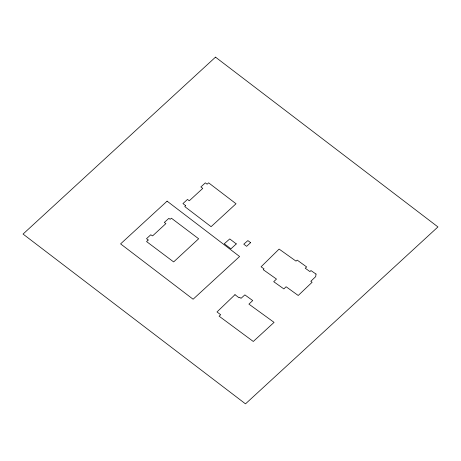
<?xml version="1.0" encoding="UTF-8"?>
<svg xmlns="http://www.w3.org/2000/svg" width="461" height="461" viewBox="0 0 461 461"><rect width="100%" height="100%" fill="white"/><g stroke="black" fill="none" stroke-linecap="round" stroke-linejoin="round"><path stroke-width="0.69" d="M316.021 274.059L315.71 276.606L310.812 281.291L312.103 282.276L298.227 295.484L286.102 286.742L283.884 288.932L273.707 281.683L276.485 279.072L263.231 269.679L264.015 268.867L261.076 266.798L279.107 249.078L296.025 261.139L297.189 260.096L306.669 266.959L305.211 268.181L309.901 271.592L310.95 270.567L316.021 274.059M185.691 205.675L184.763 206.586L211.092 226.685L236.032 203.75L208.626 182.833L207.127 184.21L205.335 182.844L200.881 186.941L202.771 188.388L189.281 200.789L187.489 199.423L182.954 203.589L185.691 205.675M148.188 240.014L146.569 241.57L173.641 261.917L198.656 238.775L171.388 218.197L170.155 219.332L168.859 218.347L164.312 222.461L165.902 223.591L152.608 235.882L150.753 234.782L146.529 238.665L148.188 240.014M234.983 294.688L217.004 311.941L220.669 314.742L219.102 316.177L253.291 341.474L274.076 322.372L248.917 304.127L252.72 300.56L244.86 294.884L241.022 298.342L239.651 297.293L239.08 297.818L234.983 294.688M215.506 57.141L23.05 234.067L245.494 403.859L437.95 226.933L215.506 57.141M167.084 201.146L120.592 243.886L193.101 299.229L239.593 256.495L167.084 201.146M236.28 243.909L230.921 248.836L224.282 243.765L229.745 238.925L236.28 243.909M250.594 242.67L246.606 246.335L243.777 244.174L247.88 240.596L250.594 242.67"/></g></svg>
